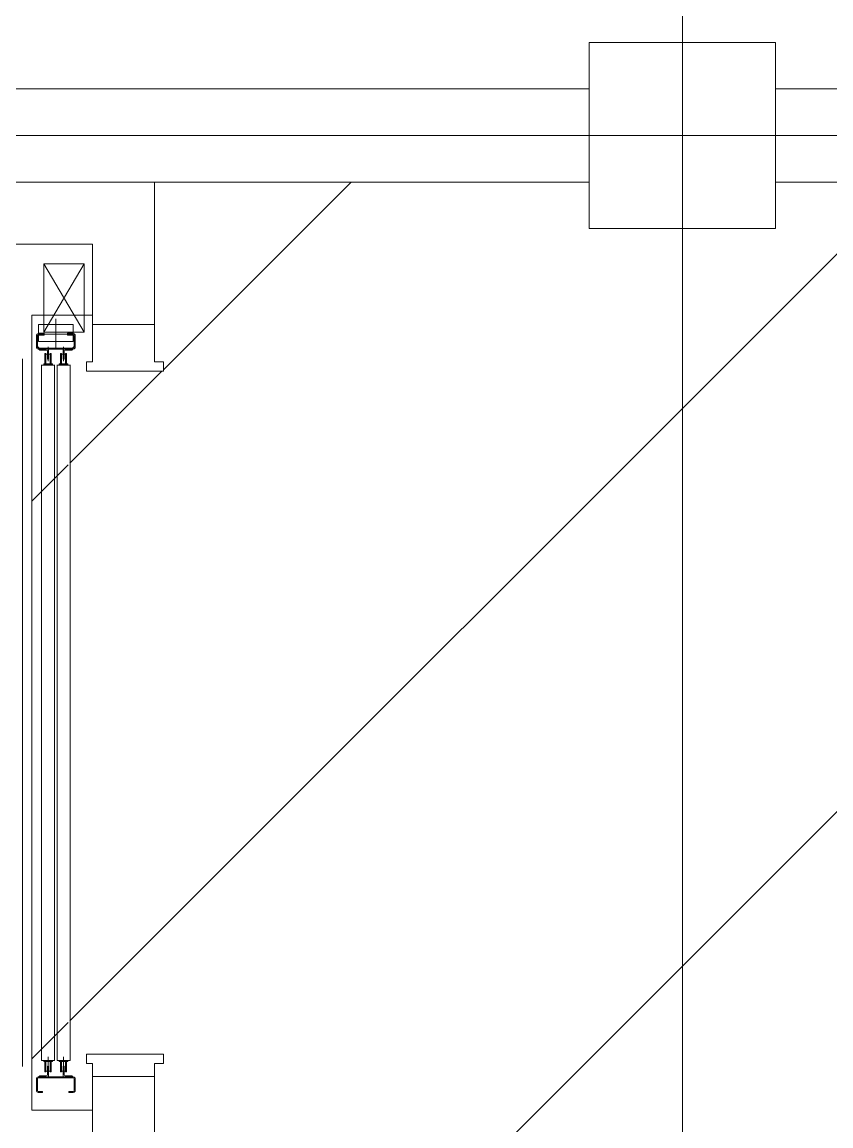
# Model space of a CAD drawing. Extents: x -59767 to 1106559, y -1290 to 1129522.
# Drawn here: x 635912 to 638517, y 465102 to 468658 of the extents above; entities that cross this region are included whole.
import ezdxf

# ---------------------------------------------------------------- set-up
doc = ezdxf.new("R2010")
doc.units = 0
doc.linetypes.add('CENTER', pattern=[2, 1.25, -0.25, 0.25, -0.25])
for name, color, linetype, lineweight in [('COLUMN', 2, 'CONTINUOUS', 9), ('ELEV', 6, 'CONTINUOUS', 9), ('WALL_200', 3, 'CONTINUOUS', 9), ('WALL_300', 7, 'CONTINUOUS', 9), ('중간선', 5, 'CONTINUOUS', 9), ('중심선', 1, 'CENTER', 9)]:
    doc.layers.add(name, color=color, linetype=linetype, lineweight=lineweight)

# ---------------------------------------------------------------- blocks, each defined once
blk = doc.blocks.new('column600')
at = {"layer": 'COLUMN', "linetype": 'Continuous'}
blk.add_lwpolyline([(-300, -300), (300, -300), (300, 300), (-300, 300)], close=True, dxfattribs=at)

msp = doc.modelspace()

# ---------------------------------------------------------------- hatches: boundary and pattern name
at = {"layer": '중간선'}
h = msp.add_hatch(dxfattribs=at)
h.set_pattern_fill('ANSI31', color=170, scale=400)
h.paths.add_polyline_path([(636031.7, 467556.8), (636059.7, 467556.8), (636055.7, 467553.4), (636031.7, 467553.4)])
h.paths.add_polyline_path([(636031.7, 465313.4), (636059.7, 465310.2), (636045.7, 465310.2), (636031.7, 465310.2)])
h.paths.add_polyline_path([(635995.7, 465273.3), (635997.2, 465290.4), (635997.2, 465273.3)])
h.paths.add_polyline_path([(650038.6, 454592.8), (650038.6, 460992.8), (650340, 460992.8), (650340, 461292.8), (655740, 461292.8), (655740, 460992.8), (656038.6, 460992.8), (656038.6, 454592.8), (655738.6, 454592.8), (655738.6, 454292.8), (650338.6, 454292.8), (650338.6, 454592.8)])
h.paths.add_polyline_path([(644038.6, 454592.8), (644038.6, 459892.8), (647038.6, 461292.8), (649740, 461292.8), (649740, 460992.8), (650038.6, 460992.8), (650038.6, 454592.8), (649738.6, 454592.8), (649738.6, 454292.8), (644338.6, 454292.8), (644338.6, 454592.8)])
h.paths.add_polyline_path([(656038.6, 454592.8), (656038.6, 460992.8), (656340, 460992.8), (656340, 461292.8), (661740, 461292.8), (661740, 460992.8), (662038.6, 460992.8), (662038.6, 454592.8), (661738.6, 454592.8), (661738.6, 454292.8), (656338.6, 454292.8), (656338.6, 454592.8)])
h.paths.add_polyline_path([(644038.6, 453992.8), (644338.6, 453992.8), (644338.6, 454292.8), (649738.6, 454292.8), (649738.6, 453992.8), (650038.6, 453992.8), (650038.6, 447592.8), (649738.5, 447592.8), (649738.5, 447292.8), (647038.6, 447292.8), (644038.6, 448692.8)])
h.paths.add_polyline_path([(656038.6, 447592.8), (656038.6, 453992.8), (656338.6, 453992.8), (656338.6, 454292.8), (661738.6, 454292.8), (661738.6, 453992.8), (662038.6, 453992.8), (662038.6, 447592.8), (661738.5, 447592.8), (661738.5, 447292.8), (656338.5, 447292.8), (656338.5, 447592.8)])
h.paths.add_polyline_path([(650038.6, 447592.8), (650038.6, 453992.8), (650338.6, 453992.8), (650338.6, 454292.8), (655738.6, 454292.8), (655738.6, 453992.8), (656038.6, 453992.8), (656038.6, 447592.8), (655738.5, 447592.8), (655738.5, 447292.8), (650338.5, 447292.8), (650338.5, 447592.8)])
h.paths.add_polyline_path([(644038.6, 446992.8), (644338.5, 446992.8), (644338.5, 447292.8), (647038.6, 447292.8), (650038.6, 445892.8), (650038.6, 440592.8), (649738.6, 440592.8), (649738.6, 440392.8), (644338.6, 440392.8), (644338.6, 440592.8), (644038.6, 440592.8)])
h.paths.add_polyline_path([(638038.6, 446992.8), (638338.5, 446992.8), (638338.5, 447292.8), (643738.5, 447292.8), (643738.5, 446992.8), (644038.6, 446992.8), (644038.6, 440592.8), (643738.6, 440592.8), (643738.6, 440392.8), (642792.3, 440392.8, 0.278616), (642467.8, 440798.2, 0.5), (641467.8, 440798.2, 0.5), (640467.8, 440798.2, 0.5), (639467.8, 440798.2, 0.5), (639467.8, 440426.3, 0.021131), (639427, 440392.8), (638338.6, 440392.8), (638338.6, 440592.8), (638038.6, 440592.8)])
h.paths.add_polyline_path([(656038.6, 461592.8), (656038.6, 465492.8), (661738.6, 468152.8), (661738.6, 467992.8), (662038.6, 467992.8), (662038.6, 461592.8), (661740, 461592.8), (661740, 461292.8), (656340, 461292.8), (656340, 461592.8)])
h.paths.add_polyline_path([(638038.6, 464592.9), (638038.6, 467992.8), (638338.6, 467992.8), (638338.6, 468142.8), (643738.6, 468142.8), (643738.6, 467992.8), (644038.6, 467992.8), (644038.6, 461592.8), (643740, 461592.8), (643740, 461292.8), (638340, 461292.8), (638340, 461592.8), (638337.3, 461592.8), (638337.3, 464592.9)])
h.paths.add_polyline_path([(656038.6, 446992.8), (656338.5, 446992.8), (656338.5, 447292.8), (661738.5, 447292.8), (661738.5, 446992.8), (662038.6, 446992.8), (662038.6, 440592.8), (661738.6, 440592.8), (661738.6, 440432.8), (656038.6, 443092.8), (656038.6, 446992.8)])
h.paths.add_polyline_path([(644038.6, 467992.8), (644338.6, 467992.8), (644338.6, 468142.8), (649738.6, 468142.8), (649738.6, 467992.8), (650038.6, 467992.8), (650038.6, 462692.8), (647038.6, 461292.8), (644340, 461292.8), (644340, 461592.8), (644038.6, 461592.8)])
h.paths.add_polyline_path([(632524.5, 447292.8), (637738.5, 447292.8), (637738.5, 446992.8), (638038.6, 446992.8), (638038.6, 440592.8), (637738.6, 440592.8), (637738.6, 440392.8), (632508.9, 440392.8, 0.467298), (632458.1, 441350.4, 0.5), (632458.1, 442350.4, 0.5), (632458.1, 443350.4, 0.5), (632458.1, 444350.4, 0.5), (632458.1, 445350.4, 0.5), (632458.1, 446350.4, 0.456784)])
h.paths.add_polyline_path([(632524.5, 461292.8), (637740, 461292.8), (637740, 460992.8), (638038.6, 460992.8), (638038.6, 457092.8), (632644.5, 454575.6, 0.360075), (632458.1, 455350.4, 0.5), (632458.1, 456350.4, 0.5), (632458.1, 457350.4, 0.5), (632458.1, 458350.4, 0.5), (632458.1, 459350.4, 0.5), (632458.1, 460350.4, 0.456779), (632524.5, 461292.8)])
h.paths.add_polyline_path([(632692.9, 453987.5), (638038.6, 451492.8), (638038.6, 447592.8), (637738.5, 447592.8), (637738.5, 447292.8), (632524.5, 447292.8, 0.035181), (632458.1, 447350.4, 0.5), (632458.1, 448350.4, 0.5), (632458.1, 449350.4, 0.5), (632458.1, 450350.4, 0.5), (632458.1, 451350.4, 0.5), (632458.1, 452350.4, 0.5), (632458.1, 453350.4, 0.295297), (632692.9, 453987.5)])
h.paths.add_polyline_path([(638038.6, 454592.8), (638038.6, 457092.8), (640287.3, 458142.2), (640287.3, 457040.8), (641687.3, 457040.8), (641687.3, 456990.8), (641837.3, 456990.8), (641837.3, 457140.8), (641787.3, 457140.8), (641787.3, 458440.8), (641837.3, 458440.8), (641837.3, 458590.8), (641687.3, 458590.8), (641687.3, 458540.8), (641141.5, 458540.8), (644038.6, 459892.8), (644038.6, 454592.8), (643738.6, 454592.8), (643738.6, 454292.8), (638338.6, 454292.8), (638338.6, 454592.8)])
h.paths.add_polyline_path([(638038.6, 453992.8), (638338.6, 453992.8), (638338.6, 454292.8), (643738.6, 454292.8), (643738.6, 453992.8), (644038.6, 453992.8), (644038.6, 448692.8), (638038.6, 451492.8)])
h.paths.add_polyline_path([(650038.6, 440592.8), (650338.6, 440592.8), (650338.6, 440392.8), (655738.6, 440392.8), (655738.6, 440592.8), (656038.6, 440592.8), (656038.6, 443092.8), (650038.6, 445892.8)])
h.paths.add_polyline_path([(656038.6, 465492.8), (656038.6, 467992.8), (655738.6, 467992.8), (655738.6, 468142.8), (650338.6, 468142.8), (650338.6, 467992.8), (650038.6, 467992.8), (650038.6, 462692.8)])
h.paths.add_polyline_path([(638038.6, 451492.8), (644038.6, 448692.8), (644038.6, 447592.8), (643738.5, 447592.8), (643738.5, 447292.8), (638338.5, 447292.8), (638338.5, 447592.8), (638038.6, 447592.8)])
h.paths.add_polyline_path([(638038.6, 457092.8), (638038.6, 460992.8), (638340, 460992.8), (638340, 461292.8), (643740, 461292.8), (643740, 460992.8), (644038.6, 460992.8), (644038.6, 459892.8), (641141.5, 458540.8), (640387.3, 458540.8), (640387.3, 458590.8), (640237.3, 458590.8), (640237.3, 458440.8), (640287.3, 458440.8), (640287.3, 458142.2)])
h.paths.add_polyline_path([(650038.6, 461592.8), (650038.6, 462692.8), (656038.6, 465492.8), (656038.6, 461592.8), (655740, 461592.8), (655740, 461292.8), (650340, 461292.8), (650340, 461592.8), (650038.6, 461592.8)])
h.paths.add_polyline_path([(650038.6, 446992.8), (650338.5, 446992.8), (650338.5, 447292.8), (655738.5, 447292.8), (655738.5, 446992.8), (656038.6, 446992.8), (656038.6, 443092.8), (650038.6, 445892.8)])
h.paths.add_polyline_path([(632458.1, 454350.4, 0.118577), (632644.5, 454575.6), (638038.6, 457092.8), (638038.6, 454592.8), (637738.6, 454592.8), (637738.6, 454292.8), (632524.5, 454292.8, 0.035181)])
h.paths.add_polyline_path([(632524.5, 454292.8), (637738.6, 454292.8), (637738.6, 453992.8), (638038.6, 453992.8), (638038.6, 451492.8), (632692.9, 453987.5, 0.142294), (632524.5, 454292.8)])
h.paths.add_polyline_path([(656038.6, 443092.8), (661738.6, 440432.8), (661738.6, 440392.8), (660693.1, 440392.8, 0.278616), (660368.7, 440798.2, 0.5), (659368.7, 440798.2, 0.5), (658368.7, 440798.2, 0.5), (657368.7, 440798.2, 0.5), (657368.7, 440426.3, 0.021131), (657327.8, 440392.8), (656338.6, 440392.8), (656338.6, 440592.8), (656038.6, 440592.8), (656038.6, 443092.8)])
h.paths.add_polyline_path([(661717.2, 468142.8), (656338.6, 468142.8), (656338.6, 467992.8), (656038.6, 467992.8), (656038.6, 465492.8), (661717.2, 468142.8)])
h.paths.add_polyline_path([(636338.6, 468142.8), (637738.6, 468142.8), (637738.6, 467992.8), (638038.6, 467992.8), (638038.6, 464592.9), (636338.6, 464592.9), (636338.6, 465183.5), (636338.6, 465261.8), (636338.6, 465303.5), (636367.1, 465303.5), (636367.1, 465333.5), (636119.6, 465333.5), (636119.6, 465303.5), (636138.6, 465303.5), (636138.6, 465261.8), (636138.6, 465183.5), (636138.6, 465153.2), (635943.6, 465153.2), (635943.6, 467713.8), (636079.7, 467713.8), (636111.7, 467659.6), (636083.2, 467648.4), (636080, 467610.8, -0.414214), (636072.2, 467601.6), (636047.5, 467588.6), (636055.7, 467590.6), (636059.7, 467556.8), (636055.7, 467556.8), (636031.7, 467553.4), (636059.7, 467556.8), (636066.7, 467553.4), (636059.7, 465310.2), (636045.7, 465313.4), (636031.7, 465310.2), (636059.7, 465310.2), (636045.7, 465310.2), (636044, 465294.4), (636044.2, 465273.3), (636044.2, 465257.2), (636072.2, 465263.4), (636055.7, 465276.4), (636059.7, 465310.2), (636066.7, 465313.4), (636059.7, 467556.8), (636055.7, 467556.8), (636047.5, 467588.6), (636051.2, 467601.6), (636080, 467610.8, -0.414214), (636083.2, 467610.8), (636084.7, 467659.6), (636111.7, 467659.6), (636111.7, 467713.8), (636138.6, 467713.8), (636138.6, 467683.5), (636138.6, 467563.5), (636119.6, 467563.5), (636119.6, 467533.5), (636367.1, 467533.5), (636367.1, 467563.5), (636338.6, 467563.5), (636338.6, 467683.5)])
h.paths.add_polyline_path([(647038.6, 461292.8), (650038.6, 462692.8), (650038.6, 461592.8), (649740, 461592.8), (649740, 461292.8), (647038.6, 461292.8)])
h.paths.add_polyline_path([(644038.6, 447592.8), (644038.6, 447292.8), (644338.5, 447292.8), (647038.6, 447292.8), (644038.6, 448692.8), (644038.6, 447592.8)])
h.paths.add_polyline_path([(644038.6, 447292.8), (644038.6, 447592.8), (644338.5, 447592.8), (644338.5, 447292.8)], flags=16)
h.paths.add_polyline_path([(647038.6, 447292.8), (649738.5, 447292.8), (649738.5, 446992.8), (650038.6, 446992.8), (650038.6, 445892.8), (647038.6, 447292.8)])

# ---------------------------------------------------------------- linework, layer by layer
at = {"layer": 'ELEV', "color": 6}
for p, q in [((635981.7, 467659.6), (635981.7, 467879.6)), ((635981.7, 467879.6), (636111.7, 467659.6)), ((635981.7, 467659.6), (636111.7, 467879.6)), ((635981.7, 467879.6), (636111.7, 467879.6)), ((636111.7, 467659.6), (636111.7, 467879.6)), ((635943.6, 467713.8), (635943.6, 465153.2)), ((635943.6, 467713.8), (636138.6, 467713.8)), ((636020.7, 467607), (636020.7, 467702.2)), ((635964.4, 467654.6), (635978.2, 467654.6)), ((635964.4, 467651.4), (635978.2, 467651.4)), ((635965.2, 467683.5), (636076.2, 467683.5)), ((635965.2, 467683.5), (635965.2, 467656.5)), ((635965.2, 467656.5), (635983.2, 467656.5)), ((635965.2, 467649.5), (635983.2, 467649.5)), ((635965.2, 467649.5), (635965.2, 467629.5)), ((635969.2, 467653), (636070.8, 467653)), ((635978.2, 467651.4), (635978.2, 467654.6)), ((635981.7, 467659.6), (636084.7, 467659.6)), ((635983.2, 467649.5), (635983.2, 467656.5)), ((636076.2, 467656.5), (636058.2, 467656.5)), ((636058.2, 467649.5), (636058.2, 467656.5)), ((636076.2, 467649.5), (636058.2, 467649.5)), ((636077, 467654.6), (636063.2, 467654.6)), ((636063.2, 467651.4), (636063.2, 467654.6)), ((636077, 467651.4), (636063.2, 467651.4)), ((636076.2, 467683.5), (636076.2, 467656.5)), ((636076.2, 467649.5), (636076.2, 467629.5)), ((636111.7, 467659.6), (636084.7, 467659.6)), ((636138.6, 467683.5), (636138.6, 467563.5)), ((636338.6, 467683.5), (636338.6, 467563.5)), ((635958.2, 467648.4), (635958.2, 467610.8)), ((635961.4, 467610.8), (635961.4, 467648.4)), ((635965.2, 467629.5), (636076.2, 467629.5)), ((636080, 467610.8), (636080, 467648.4)), ((636083.2, 467610.8), (636083.2, 467648.4)), ((635966.7, 467607.8), (635961.7, 467612.8)), ((636077, 467607.8), (635964.4, 467607.8)), ((636077, 467604.6), (635964.4, 467604.6)), ((635967.2, 467604.6), (635967.2, 467603.6)), ((635967.2, 467604.6), (635997.2, 467604.6)), ((635969.2, 467601.6), (635990.2, 467601.6)), ((635985.7, 467556.8), (635985.7, 467590.6)), ((635985.7, 467590.6), (635988.9, 467590.6)), ((635988.9, 467556.8), (635988.9, 467590.6)), ((635988.9, 467588.6), (635994, 467588.6)), ((635994, 467572.6), (635994, 467588.6)), ((635994.2, 467597.6), (635994.2, 467576.6)), ((635995.7, 467566.3), (635995.7, 467611.7)), ((635997.2, 467604.6), (635997.2, 467574.6)), ((635997.5, 467572.6), (635997.5, 467588.6)), ((636002.5, 467588.6), (635997.5, 467588.6)), ((636002.5, 467556.8), (636002.5, 467590.6)), ((636005.7, 467590.6), (636002.5, 467590.6)), ((636005.7, 467556.8), (636005.7, 467590.6)), ((636035.7, 467556.8), (636035.7, 467590.6)), ((636035.7, 467590.6), (636038.9, 467590.6)), ((636038.9, 467556.8), (636038.9, 467590.6)), ((636038.9, 467588.6), (636044, 467588.6)), ((636044, 467572.6), (636044, 467588.6)), ((636044.2, 467604.6), (636044.2, 467574.6)), ((636074.2, 467604.6), (636044.2, 467604.6)), ((636045.7, 467566.3), (636045.7, 467611.7)), ((636047.2, 467597.6), (636047.2, 467576.6)), ((636047.5, 467572.6), (636047.5, 467588.6)), ((636052.5, 467588.6), (636047.5, 467588.6)), ((636072.2, 467601.6), (636051.2, 467601.6)), ((636052.5, 467556.8), (636052.5, 467590.6)), ((636055.7, 467590.6), (636052.5, 467590.6)), ((636055.7, 467556.8), (636055.7, 467590.6)), ((636074.2, 467604.6), (636074.2, 467603.6)), ((636079.7, 467612.8), (636074.7, 467607.8)), ((635913.6, 467573.5), (635913.6, 465293.5)), ((635974.7, 467553.6), (635974.7, 465313.4)), ((636016.7, 467553.4), (635974.7, 467553.4)), ((635981.7, 467556.8), (635981.7, 467553.6)), ((636009.7, 467556.8), (635981.7, 467556.8)), ((635981.7, 467553.6), (636009.7, 467553.6)), ((635994, 467572.6), (635997.5, 467572.6)), ((635996.2, 467574.6), (635997.2, 467574.6)), ((636009.7, 467553.6), (636009.7, 467556.8)), ((636016.7, 467553.6), (636016.7, 465313.4)), ((636024.7, 467553.6), (636024.7, 465313.4)), ((636066.7, 467553.4), (636024.7, 467553.4)), ((636031.7, 467556.8), (636031.7, 467553.6)), ((636059.7, 467556.8), (636031.7, 467556.8)), ((636031.7, 467553.6), (636059.7, 467553.6)), ((636044, 467572.6), (636047.5, 467572.6)), ((636045.2, 467574.6), (636044.2, 467574.6)), ((636059.7, 467553.6), (636059.7, 467556.8)), ((636066.7, 467553.6), (636066.7, 465313.4)), ((636119.6, 467563.5), (636119.6, 467533.5)), ((636119.6, 467563.5), (636138.6, 467563.5)), ((636367.1, 467563.5), (636338.6, 467563.5)), ((636367.1, 467563.5), (636367.1, 467533.5)), ((636119.6, 467533.5), (636367.1, 467533.5)), ((636016.7, 465313.4), (635974.7, 465313.4)), ((635981.7, 465310.2), (635981.7, 465313.4)), ((635981.7, 465313.4), (636009.7, 465313.4)), ((636009.7, 465310.2), (635981.7, 465310.2)), ((635985.7, 465310.2), (635985.7, 465276.4)), ((635988.9, 465310.2), (635988.9, 465276.4)), ((635995.7, 465325.3), (635995.7, 465273.3)), ((636002.5, 465310.2), (636002.5, 465276.4)), ((636005.7, 465310.2), (636005.7, 465276.4)), ((636009.7, 465313.4), (636009.7, 465310.2)), ((636066.7, 465313.4), (636024.7, 465313.4)), ((636031.7, 465313.4), (636059.7, 465313.4)), ((636031.7, 465310.2), (636031.7, 465313.4)), ((636059.7, 465310.2), (636031.7, 465310.2)), ((636035.7, 465310.2), (636035.7, 465276.4)), ((636038.9, 465310.2), (636038.9, 465276.4)), ((636045.7, 465325.3), (636045.7, 465273.3)), ((636052.5, 465310.2), (636052.5, 465276.4)), ((636055.7, 465310.2), (636055.7, 465276.4)), ((636059.7, 465313.4), (636059.7, 465310.2)), ((636119.6, 465333.5), (636367.1, 465333.5)), ((636119.6, 465303.5), (636119.6, 465333.5)), ((636119.6, 465303.5), (636138.6, 465303.5)), ((636138.6, 465183.5), (636138.6, 465303.5)), ((636367.1, 465303.5), (636338.6, 465303.5)), ((636338.6, 465183.5), (636338.6, 465303.5)), ((636367.1, 465303.5), (636367.1, 465333.5)), ((635985.7, 465276.4), (635988.9, 465276.4)), ((635988.9, 465278.4), (635994, 465278.4)), ((635994, 465294.4), (635997.5, 465294.4)), ((635994, 465294.4), (635994, 465278.4)), ((635994.2, 465267.4), (635994.2, 465288.4)), ((635996.2, 465290.4), (635997.2, 465290.4)), ((635997.2, 465260.4), (635997.2, 465290.4)), ((635997.5, 465294.4), (635997.5, 465278.4)), ((636002.5, 465278.4), (635997.5, 465278.4)), ((636005.7, 465276.4), (636002.5, 465276.4)), ((636035.7, 465276.4), (636038.9, 465276.4)), ((636038.9, 465278.4), (636044, 465278.4)), ((636044, 465294.4), (636047.5, 465294.4)), ((636044, 465294.4), (636044, 465278.4)), ((636044.2, 465260.4), (636044.2, 465290.4)), ((636045.2, 465290.4), (636044.2, 465290.4)), ((636047.2, 465267.4), (636047.2, 465288.4)), ((636047.5, 465294.4), (636047.5, 465278.4)), ((636052.5, 465278.4), (636047.5, 465278.4)), ((636055.7, 465276.4), (636052.5, 465276.4)), ((635958.2, 465216.6), (635958.2, 465254.2)), ((635961.4, 465254.2), (635961.4, 465216.6)), ((636077, 465260.4), (635964.4, 465260.4)), ((636077, 465257.2), (635964.4, 465257.2)), ((635967.2, 465260.4), (635967.2, 465261.4)), ((635967.2, 465260.4), (635997.2, 465260.4)), ((635969.2, 465263.4), (635990.2, 465263.4)), ((636074.2, 465260.4), (636044.2, 465260.4)), ((636072.2, 465263.4), (636051.2, 465263.4)), ((636074.2, 465260.4), (636074.2, 465261.4)), ((636080, 465254.2), (636080, 465216.6)), ((636083.2, 465254.2), (636083.2, 465216.6)), ((635964.4, 465213.6), (635978.2, 465213.6)), ((635964.4, 465210.4), (635978.2, 465210.4)), ((635978.2, 465213.6), (635978.2, 465210.4)), ((636063.2, 465213.6), (636077, 465213.6)), ((636063.2, 465213.6), (636063.2, 465210.4)), ((636077, 465210.4), (636063.2, 465210.4)), ((635943.6, 465153.2), (636138.6, 465153.2))]:
    msp.add_line(p, q, dxfattribs=at)
for centre, radius, start, end in [((635964.4, 467648.4), 6.2, 90, 180), ((635964.4, 467648.4), 3, 90, 180), ((636077, 467648.4), 6.2, 0, 90), ((636077, 467648.4), 3, 0, 90), ((635964.4, 467610.8), 6.2, 180, 270), ((635964.4, 467610.8), 3, 180, 270), ((635969.2, 467603.6), 2, 180, 270), ((635990.2, 467597.6), 4, 0, 90), ((636051.2, 467597.6), 4, 90, 180), ((636072.2, 467603.6), 2, 270, 0), ((636077, 467610.8), 3, 270, 0), ((636077, 467610.8), 6.2, 270, 0), ((635996.2, 467576.6), 2, 180, 270), ((636045.2, 467576.6), 2, 270, 0), ((635990.2, 465267.4), 4, 270, 0), ((635996.2, 465288.4), 2, 90, 180), ((636045.2, 465288.4), 2, 0, 90), ((636051.2, 465267.4), 4, 180, 270), ((635964.4, 465254.2), 6.2, 90, 180), ((635964.4, 465254.2), 3, 90, 180), ((635969.2, 465261.4), 2, 90, 180), ((636072.2, 465261.4), 2, 0, 90), ((636077, 465254.2), 6.2, 0, 90), ((636077, 465254.2), 3, 0, 90), ((635964.4, 465216.6), 6.2, 180, 270), ((635964.4, 465216.6), 3, 180, 270), ((636077, 465216.6), 6.2, 270, 0), ((636077, 465216.6), 3, 270, 0)]:
    msp.add_arc(centre, radius, start, end, dxfattribs=at)
at = {"layer": 'WALL_200', "ltscale": 0.5}
for p, q in [((632343.6, 468142.8), (636338.6, 468142.8)), ((632338.6, 467942.8), (636138.6, 467942.8))]:
    msp.add_line(p, q, dxfattribs=at)
for points in [[(636338.6, 468142.8), (636338.6, 467683.5), (636138.6, 467683.5), (636138.6, 467942.8)], [(636338.6, 464592.9), (636338.6, 465261.8), (636138.6, 465261.8), (636138.6, 464591.5)]]:
    msp.add_lwpolyline(points, dxfattribs=at)
at = {"layer": 'WALL_300', "linetype": 'Continuous', "lineweight": 9}
for p, q in [((632338.6, 468442.8), (637738.6, 468442.8)), ((638338.6, 468442.8), (643739.1, 468442.8)), ((632338.6, 468142.8), (637738.6, 468142.8)), ((638338.6, 468142.8), (643739.1, 468142.8))]:
    msp.add_line(p, q, dxfattribs=at)
at = {"layer": '중심선'}
for p, q in [((638038.6, 469140.2), (638038.6, 405642.8)), ((694688.6, 468292.8), (602038.6, 468292.8))]:
    msp.add_line(p, q, dxfattribs=at)

# ---------------------------------------------------------------- block references
at = {"layer": 'COLUMN', "linetype": 'Continuous'}
msp.add_blockref('column600', (638038.6, 468292.8), dxfattribs=at)

doc.saveas('drawing.dxf')
